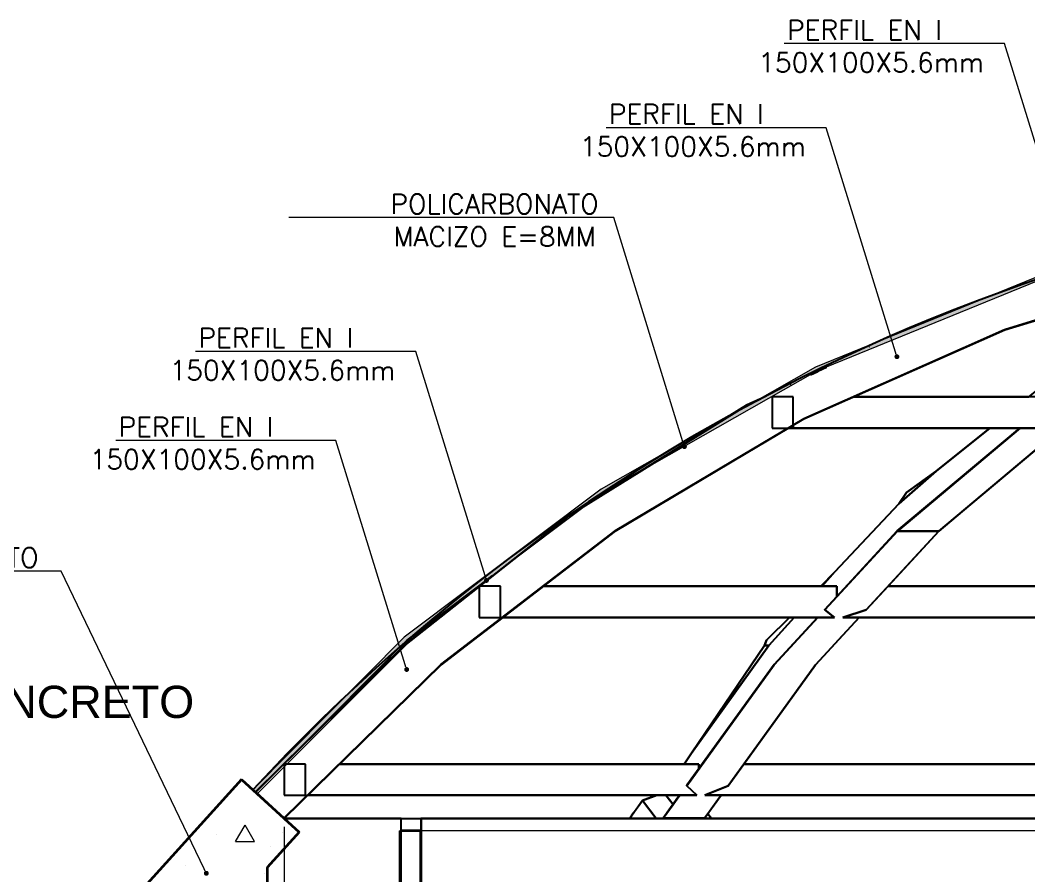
# Model space of a CAD drawing. Header units: metres. Extents: x 173 to 310, y -9 to 45.
# Drawn here: x 275.767 to 278.352, y 5.388 to 7.581 of the extents above; entities that cross this region are included whole.
import ezdxf
from ezdxf import colors
from ezdxf.entities.mleader import LeaderData, LeaderLine
from ezdxf.math import Vec2, Vec3

# ---------------------------------------------------------------- set-up
doc = ezdxf.new("R2010")
doc.units = ezdxf.units.M
doc.header["$MEASUREMENT"] = 0
for name, color, linetype, lineweight in [('Annotation - Label_Pen_No__1', 7, 'Continuous', 13), ('INT _ Mobiliario_Pluma_Nº__2', 8, 'Continuous', 5), ('MOD _ Forma_Pluma_Nº__2', 8, 'Continuous', 5), ('MOD _ Forma_Pluma_Nº__20', 7, 'Continuous', 5), ('MOD _ Forma_Pluma_Nº__7', 7, 'Continuous', 35), ('Structural - Bearing_Pen_No__122', 9, 'Continuous', 13), ('Structural - Bearing_Pen_No__27', 7, 'Continuous', 35), ('Structural - Bearing_Pluma_Nº__2', 8, 'Continuous', 5), ('Structural - Bearing_Pluma_Nº__87', 62, 'Continuous', 0)]:
    doc.layers.add(name, color=color, linetype=linetype, lineweight=lineweight)
for name, color, linetype, lineweight, true_color in [('Estructura – Carga_Pluma_Nº__167', 7, 'Continuous', 0, 0x009fd5), ('INT _ Mobiliario_Pluma_Nº__24', 7, 'Continuous', 0, 0x4a4a4a), ('INT _ Mobiliario_Pluma_Nº__90', 7, 'Continuous', 0, 0xc5ff15), ('Structural - Bearing_Pen_No__87', 7, 'Continuous', 20, 0x6a6a6a), ('Structural - Bearing_Pluma_Nº__167', 7, 'Continuous', 0, 0x009fd5), ('Structural - Bearing_Pluma_Nº__21', 7, 'Continuous', 0, 0x2a2a2a), ('Structural - Bearing_Pluma_Nº__27', 7, 'Continuous', 0, 0x6a6a6a)]:
    doc.layers.add(name, color=color, linetype=linetype, lineweight=lineweight, true_color=true_color)
doc.styles.add('01COTAS', font='romans.shx')
doc.styles.add('GENERATED_STYLE_1', font='arial.ttf')
doc.dimstyles.new('detalles menores', dxfattribs={"dimtxt": 0.025, "dimasz": 0.07, "dimexe": 0.03, "dimexo": 0.0215, "dimgap": 0.025, "dimtad": 2, "dimtih": 1, "dimtoh": 1, "dimzin": 1, "dimdsep": 46, "dimtxsty": 'Standard', "dimblk": 'DOTSMALL', "dimcen": 0, "dimdle": 0.0175, "dimclrd": 10, "dimclre": 10, "dimclrt": 3, "dimazin": 0, "dimtfac": 1, "dimtix": 1, "dimtmove": 0, "dimatfit": 2, "dimldrblk": 'OBLIQUE', "dimfxl": 1, "dimlwd": 5, "dimlwe": 5, "dimarcsym": 0})
doc.dimstyles.new('GENERATED_STYLE__19', dxfattribs={"dimtxt": 0.18, "dimasz": 0.06384, "dimexe": 0.18, "dimexo": 0.0625, "dimgap": 0.09, "dimtad": 0, "dimtih": 1, "dimtoh": 1, "dimdec": 4, "dimzin": 0, "dimdsep": 46, "dimtxsty": 'Standard', "dimcen": 0.09, "dimadec": 0, "dimazin": 0, "dimtfac": 1, "dimtdec": 4, "dimtmove": 0, "dimatfit": 3, "dimldrblk": 'ARROWHEAD_5', "dimfxl": 1, "dimtolj": 1, "dimtzin": 0, "dimarcsym": 0})

# ---------------------------------------------------------------- blocks, each defined once
blk = doc.blocks.new('ARROWHEAD_5')
at = {"linetype": 'Continuous', "lineweight": 0}
blk.add_hatch(color=0, dxfattribs=at).paths.add_polyline_path([(-1, 0.2679), (0, 0), (-1, -0.2679)])
at = {"color": 0, "linetype": 'Continuous', "lineweight": 0}
blk.add_line((0, 0), (-1, 0), dxfattribs=at)
blk = doc.blocks.new('_DOT')
at = {"color": 0, "linetype": 'ByBlock', "lineweight": -2}
blk.add_line((-0.5, 0), (-1, 0), dxfattribs=at)
at = {"color": 0, "linetype": 'ByBlock', "const_width": 0.5}
blk.add_lwpolyline([(-0.25, 0, 1), (0.25, 0, 1)], format="xyb", close=True, dxfattribs=at)
blk = doc.blocks.new('_DOTSMALL')
at = {"color": 0, "linetype": 'ByBlock', "const_width": 0.5}
blk.add_lwpolyline([(-0.0625, 0, 1), (0.0625, 0, 1)], format="xyb", close=True, dxfattribs=at)
blk = doc.blocks.new('*D77')
at = {"color": 10, "lineweight": 5, "transparency": 16777216}
for p, q in [((276.4439, 5.5136), (276.4439, 5.2271)), ((283.4436, 5.514), (283.4436, 5.2271)), ((276.4264, 5.2571), (283.4611, 5.2571))]:
    blk.add_line(p, q, dxfattribs=at)
at = {"layer": 'Defpoints', "color": 0, "transparency": 16777216}
for p in [(276.4439, 5.5351), (283.4436, 5.5355), (283.4436, 5.2571)]:
    blk.add_point(p, dxfattribs=at)
at = {"color": 10, "lineweight": 5, "transparency": 16777216, "xscale": 0.07, "yscale": 0.07, "zscale": 0.07, "rotation": 180}
blk.add_blockref('_DOTSMALL', (276.4439, 5.2571), dxfattribs=at)
at = {"color": 10, "lineweight": 5, "transparency": 16777216, "xscale": 0.07, "yscale": 0.07, "zscale": 0.07}
blk.add_blockref('_DOTSMALL', (283.4436, 5.2571), dxfattribs=at)
at = {"color": 3, "transparency": 16777216, "insert": (279.9437, 5.2196), "char_height": 0.025, "attachment_point": 5}
blk.add_mtext('7.00', dxfattribs=at)
blk = doc.blocks.new('_Oblique')
at = {"color": 0, "linetype": 'ByBlock', "lineweight": -2}
blk.add_line((-0.5, -0.5), (0.5, 0.5), dxfattribs=at)

msp = doc.modelspace()

# ---------------------------------------------------------------- hatches: boundary and pattern name
at = {"layer": 'Estructura – Carga_Pluma_Nº__167', "linetype": 'Continuous', "lineweight": 0, "true_color": 0x009fd5}
msp.add_hatch(color=142, dxfattribs=at).paths.add_polyline_path([(283.5161, 5.6013), (283.5238, 5.6083), (283.1363, 5.9997), (282.6311, 6.3794), (282.0816, 6.6913), (281.4966, 6.9303), (280.8859, 7.0926), (280.2595, 7.1755), (279.9436, 7.1766), (279.6276, 7.1755), (279.0012, 7.0926), (278.3905, 6.9303), (277.8056, 6.6913), (277.256, 6.3794), (276.7509, 5.9997), (276.3633, 5.6083), (276.371, 5.6013), (276.7577, 5.9919), (277.2616, 6.3708), (277.81, 6.6821), (278.3937, 6.9207), (279.0031, 7.0828), (279.6283, 7.1655), (279.9436, 7.1666), (280.2588, 7.1655), (280.884, 7.0828), (281.4934, 6.9207), (282.0771, 6.6821), (282.6255, 6.3708), (283.1294, 5.9919)])

# ---------------------------------------------------------------- linework, layer by layer
for p, q in [((278.828, 6.9526), (278.29, 6.7875)), ((278.29, 6.7875), (278.828, 6.9526)), ((278.2903, 6.7869), (278.8282, 6.952)), ((278.4104, 6.8238), (278.2903, 6.7869)), ((278.29, 6.7875), (277.7755, 6.5596)), ((277.7755, 6.5596), (278.29, 6.7875)), ((277.7758, 6.559), (278.2903, 6.7869)), ((278.2903, 6.7869), (278.0537, 6.6821)), ((277.9956, 6.7689), (277.9956, 6.7689)), ((277.7925, 6.6722), (277.8109, 6.6809)), ((277.8336, 6.6917), (277.81, 6.6821)), ((277.81, 6.6821), (277.8134, 6.6821)), ((277.8134, 6.6821), (277.81, 6.6821)), ((277.81, 6.6821), (277.8109, 6.6809)), ((277.8109, 6.6809), (277.81, 6.6821)), ((277.8109, 6.6809), (277.8134, 6.6821)), ((277.8134, 6.6821), (277.8336, 6.6917)), ((278.0537, 6.6821), (277.9038, 6.6157)), ((278.352, 6.6157), (278.4181, 6.6688)), ((277.6284, 6.5939), (277.1728, 6.3109)), ((277.1732, 6.3104), (277.6287, 6.5933)), ((277.6287, 6.5933), (277.1732, 6.3104)), ((277.6284, 6.5939), (277.5678, 6.5563)), ((277.5679, 6.5564), (277.6284, 6.5939)), ((277.6284, 6.5939), (277.664, 6.6109)), ((277.664, 6.6109), (277.6284, 6.5939)), ((277.664, 6.6109), (277.664, 6.6109)), ((277.7481, 6.6157), (277.694, 6.6157)), ((277.694, 6.6157), (277.694, 6.5357)), ((277.7481, 6.5357), (277.7481, 6.6157)), ((277.9038, 6.6157), (277.7758, 6.559)), ((278.3909, 6.6157), (277.9038, 6.6157)), ((277.9038, 6.6157), (278.352, 6.6157)), ((277.7755, 6.5596), (277.2916, 6.2722)), ((277.2916, 6.2722), (277.7755, 6.5596)), ((277.292, 6.2717), (277.7758, 6.559)), ((277.5678, 6.5563), (277.5679, 6.5564)), ((277.7758, 6.559), (277.7481, 6.5426)), ((277.7481, 6.5426), (277.7481, 6.5357)), ((277.7365, 6.5357), (277.4588, 6.3708)), ((277.694, 6.5357), (277.7481, 6.5357)), ((277.9215, 6.5357), (277.7365, 6.5357)), ((277.7481, 6.5357), (278.3913, 6.5357)), ((278.2524, 6.5357), (277.9215, 6.5357)), ((278.3287, 6.5357), (278.015, 6.2722)), ((278.015, 6.2722), (278.3287, 6.5357)), ((278.3296, 6.5357), (278.0153, 6.2717)), ((278.0153, 6.2717), (278.3296, 6.5357)), ((278.2524, 6.5357), (278.1148, 6.4253)), ((278.1148, 6.4253), (278.2524, 6.5357)), ((278.1213, 6.2717), (278.4357, 6.5357)), ((278.4357, 6.5357), (278.2393, 6.3708)), ((278.3287, 6.5357), (278.2524, 6.5357)), ((278.3296, 6.5357), (278.3287, 6.5357)), ((278.4357, 6.5357), (278.3296, 6.5357)), ((277.3481, 6.4198), (277.2616, 6.3708)), ((277.2691, 6.3708), (277.3481, 6.4198)), ((278.0191, 6.3412), (278.1148, 6.4253)), ((278.1148, 6.4253), (278.0191, 6.3412)), ((278.1148, 6.4253), (278.0386, 6.3708)), ((278.0442, 6.3747), (278.1148, 6.4253)), ((277.2263, 6.3442), (277.2647, 6.368)), ((277.2616, 6.3708), (277.2691, 6.3708)), ((277.2691, 6.3708), (277.2616, 6.3708)), ((277.2616, 6.3708), (277.2647, 6.368)), ((277.2647, 6.368), (277.2616, 6.3708)), ((277.2647, 6.368), (277.2691, 6.3708)), ((277.4588, 6.3708), (277.341, 6.3007)), ((278.0386, 6.3708), (278.0191, 6.3412)), ((278.0191, 6.3412), (278.0386, 6.3708)), ((278.0386, 6.3708), (278.0442, 6.3747)), ((278.2393, 6.3708), (278.2024, 6.3397)), ((278.0191, 6.3412), (277.8551, 6.1669)), ((277.8551, 6.1669), (278.0191, 6.3412)), ((278.2024, 6.3397), (278.1213, 6.2717)), ((277.1728, 6.3109), (276.7515, 5.9792)), ((276.7519, 5.9786), (277.1732, 6.3104)), ((277.1732, 6.3104), (276.7519, 5.9786)), ((277.341, 6.3007), (277.292, 6.2717)), ((277.2916, 6.2722), (276.8454, 5.9294)), ((276.8454, 5.9294), (277.2916, 6.2722)), ((276.8458, 5.9289), (277.292, 6.2717)), ((277.292, 6.2717), (277.1082, 6.1304)), ((278.015, 6.2722), (277.8293, 6.0705)), ((278.0153, 6.2717), (277.8293, 6.0697)), ((277.8293, 6.0697), (278.0153, 6.2717)), ((277.8602, 6.1041), (278.015, 6.2722)), ((277.9352, 6.0695), (278.1213, 6.2717)), ((278.1213, 6.2717), (277.9913, 6.1304)), ((278.0153, 6.2717), (278.1213, 6.2717)), ((278.1213, 6.2717), (278.0153, 6.2717)), ((276.9771, 6.1569), (276.7577, 5.9919)), ((276.7676, 5.9919), (276.9771, 6.1569)), ((277.8551, 6.1669), (277.8186, 6.1304)), ((277.8186, 6.1304), (277.8551, 6.1669)), ((277.8224, 6.1304), (277.8551, 6.1669)), ((277.8551, 6.1669), (277.8224, 6.1304)), ((276.9977, 6.1304), (276.9436, 6.1304)), ((276.9436, 6.1304), (276.9436, 6.0504)), ((276.9977, 6.0504), (276.9977, 6.1304)), ((277.1082, 6.1304), (277.0041, 6.0504)), ((277.8602, 6.1304), (277.1082, 6.1304)), ((277.1082, 6.1304), (277.5339, 6.1304)), ((277.5339, 6.1304), (277.8186, 6.1304)), ((277.8186, 6.1304), (277.8224, 6.1304)), ((277.8224, 6.1304), (277.8602, 6.1304)), ((277.8602, 6.1041), (277.8602, 6.1304)), ((277.8602, 6.1304), (277.8602, 6.1041)), ((277.9913, 6.1304), (277.9352, 6.0695)), ((279.8678, 6.1304), (277.9913, 6.1304)), ((277.9913, 6.1304), (279.2501, 6.1304)), ((277.8293, 6.0705), (277.8602, 6.1041)), ((277.0041, 6.0504), (276.9279, 5.9919)), ((276.9436, 6.0504), (276.9977, 6.0504)), ((277.0041, 6.0504), (277.8543, 6.0504)), ((277.6245, 6.0504), (277.0041, 6.0504)), ((277.7386, 6.0504), (277.6245, 6.0504)), ((277.7386, 6.0504), (277.68, 5.9919)), ((277.6851, 5.997), (277.7386, 6.0504)), ((277.686, 5.9786), (277.7505, 6.0504)), ((277.7505, 6.0504), (277.686, 5.9786)), ((277.8108, 6.0504), (277.6994, 5.9294)), ((277.6994, 5.9294), (277.8108, 6.0504)), ((277.8116, 6.0504), (277.6997, 5.9289)), ((277.6997, 5.9289), (277.8116, 6.0504)), ((277.7505, 6.0504), (277.7386, 6.0504)), ((277.8108, 6.0504), (277.7505, 6.0504)), ((277.8057, 5.9289), (277.9176, 6.0504)), ((277.8116, 6.0504), (277.8108, 6.0504)), ((277.8543, 6.0504), (277.8116, 6.0504)), ((277.8293, 6.0697), (277.8293, 6.0705)), ((277.8293, 6.0705), (277.8293, 6.0697)), ((277.8543, 6.0504), (277.8293, 6.0697)), ((277.8293, 6.0697), (277.8543, 6.0504)), ((277.9176, 6.0504), (277.8638, 5.9919)), ((277.9352, 6.0695), (277.8754, 6.0504)), ((277.8754, 6.0504), (277.9352, 6.0695)), ((277.8754, 6.0504), (279.9289, 6.0504)), ((277.9176, 6.0504), (277.8754, 6.0504)), ((279.6506, 6.0504), (277.9176, 6.0504)), ((277.68, 5.9919), (277.6851, 5.997)), ((276.7515, 5.9792), (276.3695, 5.6027)), ((276.37, 5.6022), (276.7519, 5.9786)), ((276.7519, 5.9786), (276.37, 5.6022)), ((276.4885, 5.72), (276.7515, 5.9792)), ((276.7515, 5.9792), (276.7627, 5.988)), ((276.7577, 5.9919), (276.7676, 5.9919)), ((276.7577, 5.9919), (276.7627, 5.988)), ((276.7676, 5.9919), (276.7577, 5.9919)), ((276.7627, 5.988), (276.7577, 5.9919)), ((276.7627, 5.988), (276.7676, 5.9919)), ((276.9279, 5.9919), (276.8458, 5.9289)), ((277.6744, 5.9786), (277.4879, 5.7024)), ((277.4879, 5.7024), (277.686, 5.9786)), ((277.686, 5.9786), (277.4879, 5.7024)), ((277.4879, 5.7024), (277.6744, 5.9786)), ((277.68, 5.9919), (277.6744, 5.9786)), ((277.6744, 5.9786), (277.68, 5.9919)), ((277.6744, 5.9786), (277.686, 5.9786)), ((277.686, 5.9786), (277.6744, 5.9786)), ((277.8638, 5.9919), (277.8362, 5.962)), ((277.8362, 5.962), (277.8057, 5.9289)), ((276.8454, 5.9294), (276.443, 5.5359)), ((276.443, 5.5359), (276.8454, 5.9294)), ((276.4436, 5.5355), (276.8458, 5.9289)), ((276.8435, 5.9266), (276.5858, 5.6746)), ((276.8458, 5.9289), (276.8435, 5.9266)), ((277.6994, 5.9294), (277.4757, 5.6201)), ((277.6997, 5.9289), (277.4757, 5.6192)), ((277.4757, 5.6192), (277.6997, 5.9289)), ((277.5066, 5.6629), (277.6994, 5.9294)), ((277.5815, 5.6188), (277.8057, 5.9289)), ((277.8057, 5.9289), (277.6218, 5.6746)), ((277.4879, 5.7024), (277.4684, 5.6746)), ((277.4684, 5.6746), (277.4879, 5.7024)), ((276.498, 5.6746), (276.4439, 5.6746)), ((276.4439, 5.6746), (276.4439, 5.5946)), ((276.498, 5.5946), (276.498, 5.6746)), ((276.5858, 5.6746), (276.504, 5.5946)), ((277.5066, 5.6746), (276.5858, 5.6746)), ((276.5858, 5.6746), (277.1746, 5.6746)), ((277.1746, 5.6746), (277.4684, 5.6746)), ((277.4684, 5.6746), (277.5066, 5.6746)), ((277.4757, 5.6201), (277.5066, 5.6629)), ((277.5066, 5.6629), (277.5066, 5.6746)), ((277.5066, 5.6746), (277.5066, 5.6629)), ((277.6218, 5.6746), (277.5815, 5.6188)), ((279.8677, 5.6746), (277.6218, 5.6746)), ((277.6218, 5.6746), (279.2335, 5.6746)), ((276.3343, 5.6346), (275.9721, 5.2355)), ((276.3344, 5.6346), (275.9721, 5.2355)), ((276.2764, 5.5707), (276.3344, 5.6346)), ((276.3344, 5.6346), (276.3343, 5.6346)), ((276.4825, 5.5001), (276.3344, 5.6346)), ((277.4757, 5.6192), (277.4757, 5.6201)), ((277.4757, 5.6201), (277.4757, 5.6192)), ((277.5009, 5.5946), (277.4757, 5.6192)), ((277.4757, 5.6192), (277.5009, 5.5946)), ((277.5815, 5.6188), (277.5216, 5.5946)), ((277.5216, 5.5946), (277.5815, 5.6188)), ((276.37, 5.6022), (276.443, 5.5359)), ((276.504, 5.5946), (276.4436, 5.5355)), ((276.4439, 5.5946), (276.498, 5.5946)), ((276.504, 5.5946), (277.5009, 5.5946)), ((277.2797, 5.5946), (276.504, 5.5946)), ((277.3986, 5.5946), (277.2797, 5.5946)), ((277.3616, 5.5813), (277.3986, 5.5946)), ((277.3986, 5.5946), (277.3616, 5.5813)), ((277.4221, 5.5946), (277.3986, 5.5946)), ((277.4572, 5.5946), (277.4149, 5.536)), ((277.4579, 5.5946), (277.4153, 5.5356)), ((277.4153, 5.5356), (277.4579, 5.5946)), ((277.4221, 5.5946), (277.4403, 5.5712)), ((277.4572, 5.5946), (277.4221, 5.5946)), ((277.4403, 5.5712), (277.4221, 5.5946)), ((277.4403, 5.5712), (277.4572, 5.5946)), ((277.4579, 5.5946), (277.4572, 5.5946)), ((277.5009, 5.5946), (277.4579, 5.5946)), ((277.5213, 5.5356), (277.564, 5.5946)), ((277.5216, 5.5946), (279.9282, 5.5946)), ((277.564, 5.5946), (277.5216, 5.5946)), ((277.564, 5.5946), (277.5297, 5.5471)), ((279.6224, 5.5946), (277.564, 5.5946)), ((275.9721, 5.2355), (276.2764, 5.5707)), ((277.3616, 5.5813), (277.3295, 5.5355)), ((277.3392, 5.5493), (277.3616, 5.5813)), ((277.3974, 5.5355), (277.3616, 5.5813)), ((277.3616, 5.5813), (277.3974, 5.5355)), ((277.4149, 5.536), (277.4403, 5.5712)), ((276.443, 5.5359), (276.4436, 5.5355)), ((276.4439, 5.5355), (276.4432, 5.5355)), ((276.4436, 5.5355), (277.3295, 5.5355)), ((276.7435, 5.5355), (276.4439, 5.5355)), ((276.4439, 5.5355), (276.4439, 5.5351)), ((276.4439, 5.5351), (276.4825, 5.5001)), ((276.7435, 5.2355), (276.7435, 5.5355)), ((276.7935, 5.5355), (276.7935, 5.0349)), ((276.7944, 5.5355), (276.7935, 5.5355)), ((276.8059, 5.5355), (276.7944, 5.5355)), ((276.7944, 5.5355), (276.7944, 5.2355)), ((276.7944, 5.2355), (276.7944, 5.5355)), ((276.8274, 5.5355), (276.8059, 5.5355)), ((276.859, 5.5355), (276.8274, 5.5355)), ((276.9004, 5.5355), (276.859, 5.5355)), ((276.9515, 5.5355), (276.9004, 5.5355)), ((277.0123, 5.5355), (276.9515, 5.5355)), ((277.0824, 5.5355), (277.0123, 5.5355)), ((277.1617, 5.5355), (277.0824, 5.5355)), ((277.2499, 5.5355), (277.1617, 5.5355)), ((277.3468, 5.5355), (277.2499, 5.5355)), ((277.3295, 5.5355), (277.3392, 5.5493)), ((277.3295, 5.5355), (277.3974, 5.5355)), ((277.4519, 5.5355), (277.3468, 5.5355)), ((277.3974, 5.5355), (277.5387, 5.5355)), ((277.4149, 5.536), (277.4153, 5.5356)), ((277.4153, 5.5356), (277.4149, 5.536)), ((277.4153, 5.5356), (277.5213, 5.5356)), ((277.5213, 5.5356), (277.4153, 5.5356)), ((277.5085, 5.5355), (277.4519, 5.5355)), ((277.5096, 5.5355), (277.5085, 5.5355)), ((277.5651, 5.5355), (277.5096, 5.5355)), ((277.5297, 5.5471), (277.5213, 5.5356)), ((277.5297, 5.5471), (277.5387, 5.5355)), ((277.5387, 5.5355), (277.5297, 5.5471)), ((277.5387, 5.5355), (279.8417, 5.5355)), ((277.6858, 5.5355), (277.5651, 5.5355)), ((277.8138, 5.5355), (277.6858, 5.5355)), ((277.9487, 5.5355), (277.8138, 5.5355)), ((278.0899, 5.5355), (277.9487, 5.5355)), ((278.237, 5.5355), (278.0899, 5.5355)), ((278.3896, 5.5355), (278.237, 5.5355)), ((276.3999, 5.4092), (276.4825, 5.5001)), ((276.4825, 5.5001), (276.4439, 5.4577)), ((276.3999, 5.2355), (276.3999, 5.4092))]:
    msp.add_line(p, q)
msp.add_arc((279.9436, 2.3058), 4.8708, 42.6893, 137.3107)
at = {"layer": 'Estructura – Carga_Pluma_Nº__167', "color": 142, "linetype": 'Continuous', "lineweight": 0, "true_color": 0x009fd5}
for p, q in [((278.3905, 6.9303), (277.8056, 6.6913)), ((278.3937, 6.9207), (277.81, 6.6821)), ((277.8056, 6.6913), (277.256, 6.3794)), ((277.81, 6.6821), (277.2616, 6.3708)), ((277.81, 6.6821), (277.7925, 6.6722)), ((277.256, 6.3794), (276.7509, 5.9997)), ((277.2616, 6.3708), (276.7577, 5.9919)), ((277.2616, 6.3708), (277.2263, 6.3442)), ((276.7509, 5.9997), (276.3633, 5.6083)), ((276.7577, 5.9919), (276.371, 5.6013)), ((276.7577, 5.9919), (276.4885, 5.72))]:
    msp.add_line(p, q, dxfattribs=at)
at = {"layer": 'INT _ Mobiliario_Pluma_Nº__2', "color": 8, "linetype": 'Continuous', "lineweight": 5}
for p, q in [((278.3016, 6.8894), (278.3027, 6.8906)), ((278.3117, 6.7934), (278.3127, 6.7945)), ((277.9433, 6.7432), (277.9447, 6.7447)), ((278.1265, 6.7144), (278.1279, 6.7157)), ((277.7407, 6.6467), (277.7421, 6.6481)), ((277.7346, 6.5346), (277.7366, 6.5366)), ((277.4734, 6.3794), (277.4753, 6.3814)), ((277.2234, 6.3416), (277.2255, 6.3437)), ((276.3742, 5.5984), (276.7637, 5.9879)), ((276.7637, 5.9879), (276.7678, 5.992))]:
    msp.add_line(p, q, dxfattribs=at)
at = {"layer": 'INT _ Mobiliario_Pluma_Nº__24', "color": 251, "linetype": 'Continuous', "lineweight": 0, "true_color": 0x4a4a4a}
for p, q in [((278.8282, 6.952), (278.2903, 6.7869)), ((278.2903, 6.7869), (277.7758, 6.559)), ((277.6284, 6.5939), (277.1728, 6.3109)), ((277.7758, 6.559), (277.292, 6.2717)), ((277.1728, 6.3109), (276.7515, 5.9792)), ((277.292, 6.2717), (276.8458, 5.9289)), ((276.7515, 5.9792), (276.3695, 5.6027)), ((276.8458, 5.9289), (276.4436, 5.5355))]:
    msp.add_line(p, q, dxfattribs=at)
at = {"layer": 'INT _ Mobiliario_Pluma_Nº__90', "color": 60, "linetype": 'Continuous', "lineweight": 0, "true_color": 0xc5ff15}
for p, q in [((277.6284, 6.594), (277.6284, 6.5939)), ((278.015, 6.2722), (278.3287, 6.5357)), ((278.3296, 6.5357), (278.0153, 6.2717)), ((278.4357, 6.5357), (278.1213, 6.2717)), ((278.0191, 6.3412), (278.1148, 6.4253)), ((277.1728, 6.311), (277.1728, 6.3109)), ((277.8293, 6.0705), (278.015, 6.2722)), ((278.0153, 6.2717), (277.8293, 6.0697)), ((278.1213, 6.2717), (277.9352, 6.0695)), ((277.8224, 6.1304), (277.8551, 6.1669)), ((277.686, 5.9786), (277.7505, 6.0504)), ((277.6994, 5.9294), (277.8108, 6.0504)), ((277.8116, 6.0504), (277.6997, 5.9289)), ((277.9176, 6.0504), (277.8057, 5.9289)), ((277.4879, 5.7024), (277.686, 5.9786)), ((277.4757, 5.6201), (277.6994, 5.9294)), ((277.6997, 5.9289), (277.4757, 5.6192)), ((277.8057, 5.9289), (277.5815, 5.6188)), ((277.4149, 5.536), (277.4572, 5.5946)), ((277.4579, 5.5946), (277.4153, 5.5356)), ((277.564, 5.5946), (277.5213, 5.5356))]:
    msp.add_line(p, q, dxfattribs=at)
at = {"layer": 'MOD _ Forma_Pluma_Nº__2', "color": 8, "linetype": 'Continuous', "lineweight": 5}
for p, q in [((276.368, 5.476), (276.3436, 5.5182)), ((276.2698, 5.494), (276.2698, 5.494)), ((276.1902, 5.4145), (276.1902, 5.4145)), ((276.2442, 5.3947), (276.2442, 5.3947)), ((276.3942, 5.3947), (276.3942, 5.3947))]:
    msp.add_line(p, q, dxfattribs=at)
at = {"layer": 'MOD _ Forma_Pluma_Nº__20', "color": 7, "linetype": 'Continuous', "lineweight": 5}
for p, q in [((276.3343, 5.6346), (275.9721, 5.2355)), ((276.3344, 5.6346), (276.3343, 5.6346)), ((277.3974, 5.5355), (277.3616, 5.5813)), ((277.5387, 5.5355), (277.5297, 5.5471))]:
    msp.add_line(p, q, dxfattribs=at)
at = {"layer": 'MOD _ Forma_Pluma_Nº__7', "color": 7, "linetype": 'Continuous', "lineweight": 35}
for p, q in [((276.3344, 5.6346), (275.9678, 5.2307)), ((276.3344, 5.6346), (276.4825, 5.5001)), ((276.37, 5.6022), (276.443, 5.5359)), ((276.443, 5.5359), (276.4436, 5.5355)), ((276.4436, 5.5355), (276.4825, 5.5001)), ((276.4825, 5.5001), (276.3999, 5.4092)), ((276.3999, 5.4092), (276.3999, 5.2355))]:
    msp.add_line(p, q, dxfattribs=at)
at = {"layer": 'Structural - Bearing_Pen_No__122', "color": 9, "linetype": 'Continuous', "lineweight": 13}
for q in [(276.3436, 5.5182), (276.368, 5.476)]:
    msp.add_line((276.3192, 5.476), q, dxfattribs=at)
at = {"layer": 'Structural - Bearing_Pen_No__27', "color": 7, "linetype": 'Continuous', "lineweight": 35}
for p, q in [((276.7405, 5.5035), (276.7405, 5.2355)), ((276.7929, 5.5035), (276.7428, 5.5035)), ((276.7929, 5.5035), (276.7929, 5.2035))]:
    msp.add_line(p, q, dxfattribs=at)
at = {"layer": 'Structural - Bearing_Pen_No__87', "color": 251, "linetype": 'Continuous', "lineweight": 20, "true_color": 0x6a6a6a}
for p in [(276.7381, 5.5035), (283.1365, 5.5035)]:
    msp.add_line(p, (276.7428, 5.5035), dxfattribs=at)
at = {"layer": 'Structural - Bearing_Pluma_Nº__167', "color": 142, "linetype": 'Continuous', "lineweight": 0, "true_color": 0x009fd5}
for p, q in [((277.9038, 6.6157), (278.3909, 6.6157)), ((277.7481, 6.5357), (278.3913, 6.5357)), ((277.1082, 6.1304), (277.8602, 6.1304)), ((277.9913, 6.1304), (279.8678, 6.1304)), ((277.0041, 6.0504), (277.8543, 6.0504)), ((277.8754, 6.0504), (279.9289, 6.0504)), ((276.5858, 5.6746), (277.5066, 5.6746)), ((277.6218, 5.6746), (279.8677, 5.6746)), ((276.504, 5.5946), (277.5009, 5.5946)), ((277.5216, 5.5946), (279.9282, 5.5946))]:
    msp.add_line(p, q, dxfattribs=at)
at = {"layer": 'Structural - Bearing_Pluma_Nº__2', "color": 8, "linetype": 'Continuous', "lineweight": 5}
for p, q in [((276.4393, 5.4997), (276.4393, 5.4997)), ((276.4086, 5.4631), (276.4086, 5.4631))]:
    msp.add_line(p, q, dxfattribs=at)
at = {"layer": 'Structural - Bearing_Pluma_Nº__21', "color": 0, "linetype": 'Continuous', "lineweight": 0}
for p, q in [((277.694, 6.6157), (277.694, 6.5357)), ((277.7481, 6.6157), (277.694, 6.6157)), ((277.7481, 6.6157), (277.7481, 6.5357)), ((277.7481, 6.5357), (277.694, 6.5357)), ((276.9436, 6.1304), (276.9436, 6.0504)), ((276.9977, 6.1304), (276.9436, 6.1304)), ((276.9977, 6.1304), (276.9977, 6.0504)), ((276.9977, 6.0504), (276.9436, 6.0504)), ((276.4439, 5.6746), (276.4439, 5.5946)), ((276.498, 5.6746), (276.4439, 5.6746)), ((276.498, 5.6746), (276.498, 5.5946)), ((276.498, 5.5946), (276.4439, 5.5946))]:
    msp.add_line(p, q, dxfattribs=at)
at = {"layer": 'Structural - Bearing_Pluma_Nº__27', "color": 251, "linetype": 'Continuous', "lineweight": 0, "true_color": 0x6a6a6a}
for p, q in [((276.4439, 5.5355), (276.4432, 5.5355)), ((276.7935, 5.5355), (276.7435, 5.5355)), ((276.7935, 5.5355), (276.7935, 5.0349))]:
    msp.add_line(p, q, dxfattribs=at)
at = {"layer": 'Structural - Bearing_Pluma_Nº__87', "linetype": 'Continuous', "lineweight": 0}
for p, q in [((276.7435, 5.5355), (276.4439, 5.5355)), ((276.7944, 5.5355), (276.7935, 5.5355)), ((276.8059, 5.5355), (276.7944, 5.5355)), ((276.8274, 5.5355), (276.8059, 5.5355)), ((276.859, 5.5355), (276.8274, 5.5355)), ((276.9004, 5.5355), (276.859, 5.5355)), ((276.9515, 5.5355), (276.9004, 5.5355)), ((277.0123, 5.5355), (276.9515, 5.5355)), ((277.0824, 5.5355), (277.0123, 5.5355)), ((277.1617, 5.5355), (277.0824, 5.5355)), ((277.2499, 5.5355), (277.1617, 5.5355)), ((277.3468, 5.5355), (277.2499, 5.5355)), ((277.4519, 5.5355), (277.3468, 5.5355)), ((277.5085, 5.5355), (277.4519, 5.5355)), ((277.5085, 5.5355), (277.5096, 5.5355)), ((277.5651, 5.5355), (277.5096, 5.5355)), ((277.6858, 5.5355), (277.5651, 5.5355)), ((277.8138, 5.5355), (277.6858, 5.5355)), ((277.9487, 5.5355), (277.8138, 5.5355)), ((278.0899, 5.5355), (277.9487, 5.5355)), ((278.237, 5.5355), (278.0899, 5.5355)), ((278.3896, 5.5355), (278.237, 5.5355))]:
    msp.add_line(p, q, dxfattribs=at)

# ---------------------------------------------------------------- texts
at = {"layer": 'Annotation - Label_Pen_No__1', "color": 7, "linetype": 'Continuous', "lineweight": 13, "insert": (274.3754, 5.6644), "char_height": 0.0825, "attachment_point": 7, "line_spacing_factor": 0.933337, "style": 'GENERATED_STYLE_1'}
msp.add_mtext('\\A1;{\\pql;\\fArial|b0|i0|c0|p34;CUBIERTA: LOSA DE CONCRETO\\P\\pql;\\fArial|b0|i0|c0|p34;IMPERMEABILIZADA}', dxfattribs=at)

# ---------------------------------------------------------------- dimensions: what is measured, and where the dimension line sits
dim = msp.add_linear_dim(base=(283.4436, 5.2571), p1=(276.4439, 5.5351), p2=(283.4436, 5.5355), dimstyle='detalles menores')
dim.commit()
dim.dimension.update_dxf_attribs({"geometry": '*D77', "text_midpoint": (279.9437, 5.2196)})

# ---------------------------------------------------------------- leaders
at = {"ltscale": 650}
ml = msp.add_multileader_mtext('Standard', dxfattribs=at)
ml.set_content('PERFIL EN I\\P 150X100X5.6mm', color=256, style='01COTAS')
ml.set_leader_properties(color=1, lineweight=9)
ml.set_arrow_properties(name='DOT')
ml.build(insert=Vec2(0, 0))
ml.multileader.update_dxf_attribs({"text_left_attachment_type": 6, "text_right_attachment_type": 6, "dogleg_length": 0.0685, "arrow_head_size": 0.0125})
ctx = ml.context
ctx.base_point, ctx.char_height, ctx.arrow_head_size, ctx.landing_gap_size, ctx.plane_origin = Vec3(277.5888, 7.5208), 0.05, 0.0125, 0.00025, Vec3(277.8417, 8.2955)
ctx.left_attachment, ctx.right_attachment, ctx.text_align_type = 6, 6, 1
notes = []
notes.append((ctx, [(1, (1, 1, 0), (278.2898, 7.5208), (-1, 0), 0.0171, [(1, [(278.4708, 6.9339)], 0, [])])]))
ctx.mtext.insert, ctx.mtext.width, ctx.mtext.alignment, ctx.mtext.flow_direction = Vec3(277.9307, 7.5808), 0.806958, 2, 5
ml = msp.add_multileader_mtext('Standard', dxfattribs=at)
ml.set_content('PERFIL EN I\\P 150X100X5.6mm', color=256, style='01COTAS')
ml.set_leader_properties(color=1, lineweight=9)
ml.set_arrow_properties(name='DOT')
ml.build(insert=Vec2(0, 0))
ml.multileader.update_dxf_attribs({"text_left_attachment_type": 6, "text_right_attachment_type": 6, "dogleg_length": 0.0685, "arrow_head_size": 0.0125})
ctx = ml.context
ctx.base_point, ctx.char_height, ctx.arrow_head_size, ctx.landing_gap_size, ctx.plane_origin = Vec3(277.132, 7.3053), 0.05, 0.0125, 0.00025, Vec3(277.3849, 8.08)
ctx.left_attachment, ctx.right_attachment, ctx.text_align_type = 6, 6, 1
notes.append((ctx, [(1, (1, 1, 0), (277.833, 7.3053), (-1, 0), 0.0171, [(1, [(278.014, 6.7184)], 0, [])])]))
ctx.mtext.insert, ctx.mtext.width, ctx.mtext.alignment, ctx.mtext.flow_direction = Vec3(277.4739, 7.3653), 0.806958, 2, 5
ml = msp.add_multileader_mtext('Standard', dxfattribs=at)
ml.set_content('POLICARBONATO MACIZO E=8MM', color=256, style='01COTAS')
ml.set_leader_properties(color=1, lineweight=9)
ml.set_arrow_properties(name='DOT')
ml.build(insert=Vec2(0, 0))
ml.multileader.update_dxf_attribs({"text_left_attachment_type": 6, "text_right_attachment_type": 6, "dogleg_length": 0.0685, "arrow_head_size": 0.0125})
ctx = ml.context
ctx.base_point, ctx.char_height, ctx.arrow_head_size, ctx.landing_gap_size, ctx.plane_origin = Vec3(276.6945, 7.0748), 0.05, 0.0125, 0.00025, Vec3(276.8402, 7.8495)
ctx.left_attachment, ctx.right_attachment, ctx.text_align_type = 6, 6, 1
notes.append((ctx, [(1, (1, 1, 0), (277.2883, 7.0748), (-1, 0), 0.0171, [(1, [(277.4694, 6.488)], 0, [])])]))
ctx.mtext.insert, ctx.mtext.width, ctx.mtext.alignment, ctx.mtext.flow_direction = Vec3(276.9828, 7.1348), 0.806958, 2, 5
ml = msp.add_multileader_mtext('Standard', dxfattribs=at)
ml.set_content('PERFIL EN I\\P 150X100X5.6mm', color=256, style='01COTAS')
ml.set_leader_properties(color=1, lineweight=9)
ml.set_arrow_properties(name='DOT')
ml.build(insert=Vec2(0, 0))
ml.multileader.update_dxf_attribs({"text_left_attachment_type": 6, "text_right_attachment_type": 6, "dogleg_length": 0.0685, "arrow_head_size": 0.0125})
ctx = ml.context
ctx.base_point, ctx.char_height, ctx.arrow_head_size, ctx.landing_gap_size, ctx.plane_origin = Vec3(276.0801, 6.7319), 0.05, 0.0125, 0.00025, Vec3(276.333, 7.5066)
ctx.left_attachment, ctx.right_attachment, ctx.text_align_type = 6, 6, 1
notes.append((ctx, [(1, (1, 1, 0), (276.7811, 6.7319), (-1, 0), 0.0171, [(1, [(276.9621, 6.1451)], 0, [])])]))
ctx.mtext.insert, ctx.mtext.width, ctx.mtext.alignment, ctx.mtext.flow_direction = Vec3(276.422, 6.7919), 0.806958, 2, 5
ml = msp.add_multileader_mtext('Standard', dxfattribs=at)
ml.set_content('PERFIL EN I\\P 150X100X5.6mm', color=256, style='01COTAS')
ml.set_leader_properties(color=1, lineweight=9)
ml.set_arrow_properties(name='DOT')
ml.build(insert=Vec2(0, 0))
ml.multileader.update_dxf_attribs({"text_left_attachment_type": 6, "text_right_attachment_type": 6, "dogleg_length": 0.0685, "arrow_head_size": 0.0125})
ctx = ml.context
ctx.base_point, ctx.char_height, ctx.arrow_head_size, ctx.landing_gap_size, ctx.plane_origin = Vec3(275.8755, 6.5037), 0.05, 0.0125, 0.00025, Vec3(276.1283, 7.2784)
ctx.left_attachment, ctx.right_attachment, ctx.text_align_type = 6, 6, 1
notes.append((ctx, [(1, (1, 1, 0), (276.5764, 6.5037), (-1, 0), 0.0171, [(1, [(276.7575, 5.9169)], 0, [])])]))
ctx.mtext.insert, ctx.mtext.width, ctx.mtext.alignment, ctx.mtext.flow_direction = Vec3(276.2174, 6.5637), 0.806958, 2, 5
ml = msp.add_multileader_mtext('Standard', dxfattribs=at)
ml.set_content('BASE DE CONCRETO PARA ANCLAJE', color=256, style='01COTAS')
ml.set_leader_properties(color=1, lineweight=9)
ml.set_arrow_properties(name='DOT')
ml.build(insert=Vec2(0, 0))
ml.multileader.update_dxf_attribs({"text_left_attachment_type": 6, "text_right_attachment_type": 6, "dogleg_length": 0.0685, "arrow_head_size": 0.0125})
ctx = ml.context
ctx.base_point, ctx.char_height, ctx.arrow_head_size, ctx.landing_gap_size, ctx.plane_origin = Vec3(275.1002, 6.1685), 0.05, 0.0125, 0.00025, Vec3(275.4245, 6.9432)
ctx.left_attachment, ctx.right_attachment, ctx.text_align_type = 6, 6, 1
notes.append((ctx, [(1, (1, 1, 0), (275.8726, 6.1685), (-1, 0), 0.0171, [(1, [(276.2442, 5.3947)], 0, [])])]))
ctx.mtext.insert, ctx.mtext.width, ctx.mtext.alignment, ctx.mtext.flow_direction = Vec3(275.4778, 6.2285), 0.806958, 2, 5
at = {"layer": 'Annotation - Label_Pen_No__1', "color": 7, "linetype": 'Continuous', "lineweight": 13, "annotation_type": 0, "has_hookline": 1, "hookline_direction": 0, "text_width": 1.827}
msp.add_leader([(273.9462, 5.207), (274.2215, 5.6644), (274.2854, 5.6644)], dimstyle='GENERATED_STYLE__19', dxfattribs=at)
for ctx, leaders in notes:
    for number, flags, end, landing, length, lines in leaders:
        leader = LeaderData()
        leader.index, (leader.has_last_leader_line, leader.has_dogleg_vector, leader.attachment_direction) = number, flags
        leader.last_leader_point, leader.dogleg_vector, leader.dogleg_length = Vec3(end), Vec3(landing), length
        for number, points, colour, breaks in lines:
            line = LeaderLine()
            line.index, line.vertices, line.color, line.breaks = number, Vec3.list(points), colors.encode_raw_color(colour), breaks
            leader.lines.append(line)
        ctx.leaders.append(leader)

doc.saveas('drawing.dxf')
